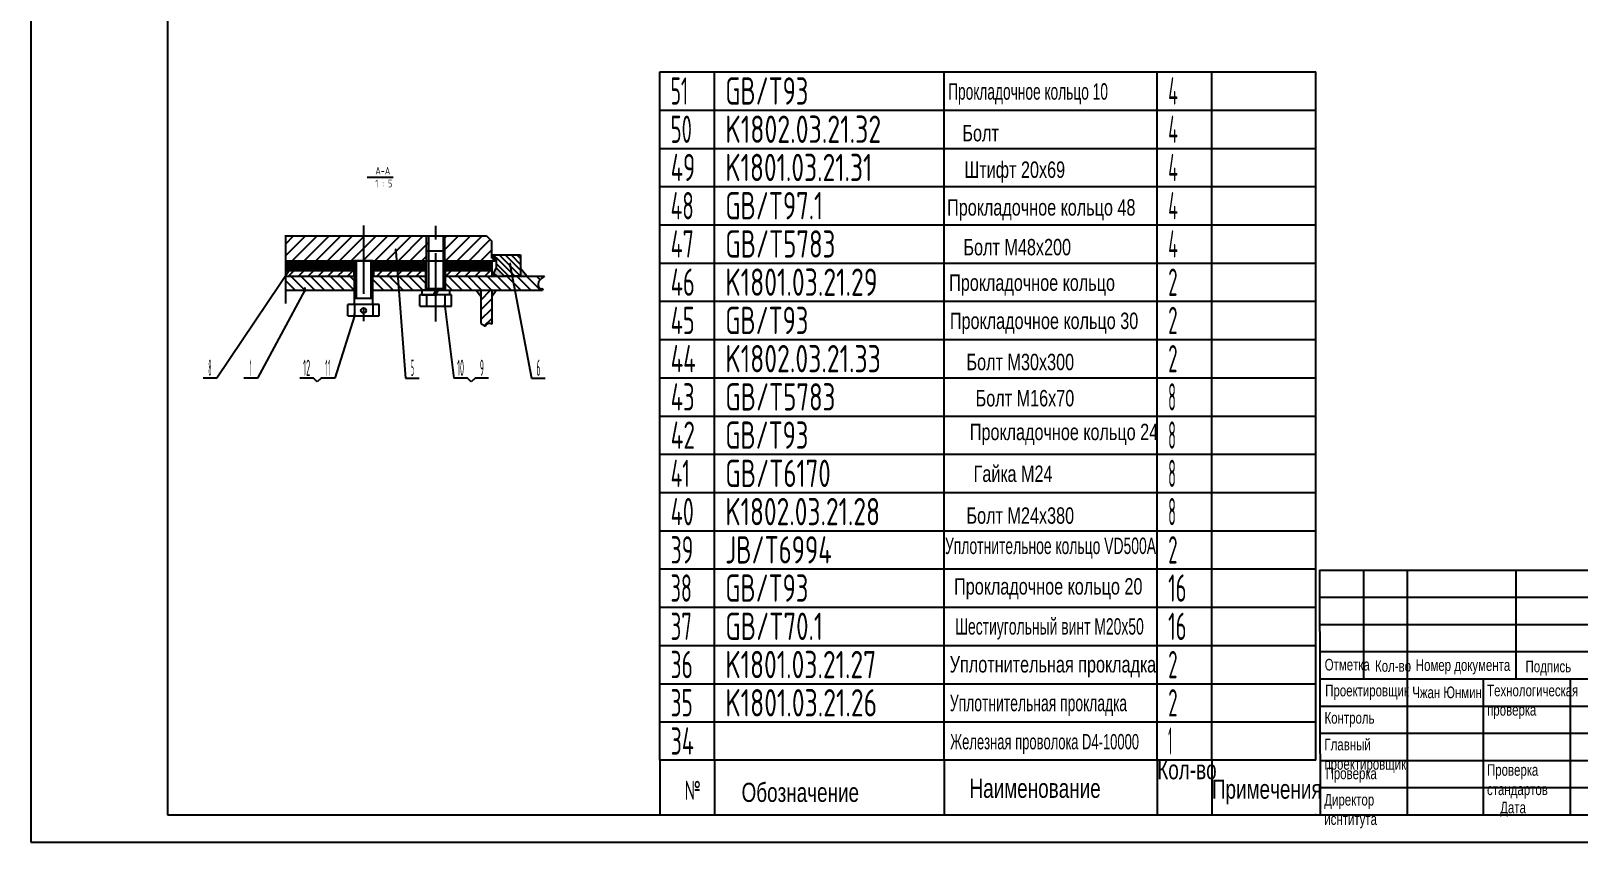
# Model space of a CAD drawing. Header units: millimetres. Extents: x 0 to 13784, y 0 to 7425.
# Drawn here: x 0 to 7074, y 0 to 3712 of the extents above; entities that cross this region are included whole.
import ezdxf
from ezdxf.enums import TextEntityAlignment as Align

# ---------------------------------------------------------------- set-up
doc = ezdxf.new("R2010")
doc.units = ezdxf.units.MM
doc.header["$LTSCALE"] = 250
doc.linetypes.add('F', pattern=[0.75, 0.5, -0.25])
doc.linetypes.add('G', pattern=[2, 1.25, -0.25, 0.25, -0.25])
for name, color, linetype in [('01', 7, 'Continuous'), ('02', 1, 'Continuous'), ('04', 2, 'F'), ('05', 142, 'G'), ('11', 3, 'Continuous'), ('THICK', 7, 'Continuous')]:
    doc.layers.add(name, color=color, linetype=linetype)
doc.styles.get("Standard").update_dxf_attribs({"font": 'isocp', "width": 0.707, "bigfont": 'intecad.shx'})
pattern_1 = [(45, (-9660.398, -705.173), (-22.45064, 22.45064), [])]

# ---------------------------------------------------------------- blocks, each defined once
blk = doc.blocks.new('*U36')
at = {"layer": '01'}
for p, q in [((-31.7, 10.5), (-31.7, 0)), ((0, 10.5), (-31.7, 10.5)), ((-31.7, 0), (0, 0)), ((0, 0), (-6.1, 10.5)), ((0, 10.5), (6.1, 0)), ((0, 10.5), (31.7, 10.5)), ((31.7, 0), (0, 0)), ((31.7, 10.5), (31.7, 0))]:
    blk.add_line(p, q, dxfattribs=at)
at = {"layer": '05'}
blk.add_line((0, 12.6), (0, -2.1), dxfattribs=at)
blk = doc.blocks.new('*U96')
at = {"layer": '01'}
for points in [[(25, 292), (25, 5)], [(25, 5), (415, 5)]]:
    blk.add_lwpolyline(points, dxfattribs=at)
at = {"layer": '02'}
for points in [[(0, 297), (0, 0)], [(0, 0), (420, 0)]]:
    blk.add_lwpolyline(points, dxfattribs=at)
blk = doc.blocks.new('*U134')
at = {"layer": '01'}
for p, q in [((0, -175), (0, 0)), ((3000, -175), (3000, 0))]:
    blk.add_line(p, q, dxfattribs=at)
at = {"layer": '02'}
for p, q in [((0, 0), (250, 0)), ((250, -175), (250, 0)), ((250, 0), (1300, 0)), ((1300, -175), (1300, 0)), ((1300, 0), (2275, 0)), ((2275, -175), (2275, 0)), ((2275, 0), (2525, 0)), ((2525, -175), (2525, 0)), ((2525, 0), (3000, 0))]:
    blk.add_line(p, q, dxfattribs=at)
blk = doc.blocks.new('*U135')
at = {"layer": '01'}
for p, q in [((0, -175), (0, 0)), ((3000, -175), (3000, 0))]:
    blk.add_line(p, q, dxfattribs=at)
at = {"layer": '02'}
for p, q in [((0, 0), (250, 0)), ((250, -175), (250, 0)), ((250, 0), (1300, 0)), ((1300, -175), (1300, 0)), ((1300, 0), (2275, 0)), ((2275, -175), (2275, 0)), ((2275, 0), (2525, 0)), ((2525, -175), (2525, 0)), ((2525, 0), (3000, 0))]:
    blk.add_line(p, q, dxfattribs=at)
blk = doc.blocks.new('*U136')
at = {"layer": '01'}
for p, q in [((0, -175), (0, 0)), ((3000, -175), (3000, 0))]:
    blk.add_line(p, q, dxfattribs=at)
at = {"layer": '02'}
for p, q in [((0, 0), (250, 0)), ((250, -175), (250, 0)), ((250, 0), (1300, 0)), ((1300, -175), (1300, 0)), ((1300, 0), (2275, 0)), ((2275, -175), (2275, 0)), ((2275, 0), (2525, 0)), ((2525, -175), (2525, 0)), ((2525, 0), (3000, 0))]:
    blk.add_line(p, q, dxfattribs=at)
blk = doc.blocks.new('*U137')
at = {"layer": '01'}
for p, q in [((0, -175), (0, 0)), ((3000, -175), (3000, 0))]:
    blk.add_line(p, q, dxfattribs=at)
at = {"layer": '02'}
for p, q in [((0, 0), (250, 0)), ((250, -175), (250, 0)), ((250, 0), (1300, 0)), ((1300, -175), (1300, 0)), ((1300, 0), (2275, 0)), ((2275, -175), (2275, 0)), ((2275, 0), (2525, 0)), ((2525, -175), (2525, 0)), ((2525, 0), (3000, 0))]:
    blk.add_line(p, q, dxfattribs=at)
blk = doc.blocks.new('*U138')
at = {"layer": '01'}
for p, q in [((0, -175), (0, 0)), ((3000, -175), (3000, 0))]:
    blk.add_line(p, q, dxfattribs=at)
at = {"layer": '02'}
for p, q in [((0, 0), (250, 0)), ((250, -175), (250, 0)), ((250, 0), (1300, 0)), ((1300, -175), (1300, 0)), ((1300, 0), (2275, 0)), ((2275, -175), (2275, 0)), ((2275, 0), (2525, 0)), ((2525, -175), (2525, 0)), ((2525, 0), (3000, 0))]:
    blk.add_line(p, q, dxfattribs=at)
blk = doc.blocks.new('*U139')
at = {"layer": '01'}
for p, q in [((0, -175), (0, 0)), ((3000, -175), (3000, 0))]:
    blk.add_line(p, q, dxfattribs=at)
at = {"layer": '02'}
for p, q in [((0, 0), (250, 0)), ((250, -175), (250, 0)), ((250, 0), (1300, 0)), ((1300, -175), (1300, 0)), ((1300, 0), (2275, 0)), ((2275, -175), (2275, 0)), ((2275, 0), (2525, 0)), ((2525, -175), (2525, 0)), ((2525, 0), (3000, 0))]:
    blk.add_line(p, q, dxfattribs=at)
blk = doc.blocks.new('*U140')
at = {"layer": '01'}
for p, q in [((0, -175), (0, 0)), ((3000, -175), (3000, 0))]:
    blk.add_line(p, q, dxfattribs=at)
at = {"layer": '02'}
for p, q in [((0, 0), (250, 0)), ((250, -175), (250, 0)), ((250, 0), (1300, 0)), ((1300, -175), (1300, 0)), ((1300, 0), (2275, 0)), ((2275, -175), (2275, 0)), ((2275, 0), (2525, 0)), ((2525, -175), (2525, 0)), ((2525, 0), (3000, 0))]:
    blk.add_line(p, q, dxfattribs=at)
blk = doc.blocks.new('*U141')
at = {"layer": '01'}
for p, q in [((0, -175), (0, 0)), ((3000, -175), (3000, 0))]:
    blk.add_line(p, q, dxfattribs=at)
at = {"layer": '02'}
for p, q in [((0, 0), (250, 0)), ((250, -175), (250, 0)), ((250, 0), (1300, 0)), ((1300, -175), (1300, 0)), ((1300, 0), (2275, 0)), ((2275, -175), (2275, 0)), ((2275, 0), (2525, 0)), ((2525, -175), (2525, 0)), ((2525, 0), (3000, 0))]:
    blk.add_line(p, q, dxfattribs=at)
blk = doc.blocks.new('*U142')
at = {"layer": '01'}
for p, q in [((0, -175), (0, 0)), ((3000, -175), (3000, 0))]:
    blk.add_line(p, q, dxfattribs=at)
at = {"layer": '02'}
for p, q in [((0, 0), (250, 0)), ((250, -175), (250, 0)), ((250, 0), (1300, 0)), ((1300, -175), (1300, 0)), ((1300, 0), (2275, 0)), ((2275, -175), (2275, 0)), ((2275, 0), (2525, 0)), ((2525, -175), (2525, 0)), ((2525, 0), (3000, 0))]:
    blk.add_line(p, q, dxfattribs=at)
blk = doc.blocks.new('*U143')
at = {"layer": '01'}
for p, q in [((0, -175), (0, 0)), ((3000, -175), (3000, 0))]:
    blk.add_line(p, q, dxfattribs=at)
at = {"layer": '02'}
for p, q in [((0, 0), (250, 0)), ((250, -175), (250, 0)), ((250, 0), (1300, 0)), ((1300, -175), (1300, 0)), ((1300, 0), (2275, 0)), ((2275, -175), (2275, 0)), ((2275, 0), (2525, 0)), ((2525, -175), (2525, 0)), ((2525, 0), (3000, 0))]:
    blk.add_line(p, q, dxfattribs=at)
blk = doc.blocks.new('*U144')
at = {"layer": '01'}
for p, q in [((0, -175), (0, 0)), ((3000, -175), (3000, 0))]:
    blk.add_line(p, q, dxfattribs=at)
at = {"layer": '02'}
for p, q in [((0, 0), (250, 0)), ((250, -175), (250, 0)), ((250, 0), (1300, 0)), ((1300, -175), (1300, 0)), ((1300, 0), (2275, 0)), ((2275, -175), (2275, 0)), ((2275, 0), (2525, 0)), ((2525, -175), (2525, 0)), ((2525, 0), (3000, 0))]:
    blk.add_line(p, q, dxfattribs=at)
blk = doc.blocks.new('*U145')
at = {"layer": '01'}
for p, q in [((0, -175), (0, 0)), ((3000, -175), (3000, 0))]:
    blk.add_line(p, q, dxfattribs=at)
at = {"layer": '02'}
for p, q in [((0, 0), (250, 0)), ((250, -175), (250, 0)), ((250, 0), (1300, 0)), ((1300, -175), (1300, 0)), ((1300, 0), (2275, 0)), ((2275, -175), (2275, 0)), ((2275, 0), (2525, 0)), ((2525, -175), (2525, 0)), ((2525, 0), (3000, 0))]:
    blk.add_line(p, q, dxfattribs=at)
blk = doc.blocks.new('*U146')
at = {"layer": '01'}
for p, q in [((0, -175), (0, 0)), ((3000, -175), (3000, 0))]:
    blk.add_line(p, q, dxfattribs=at)
at = {"layer": '02'}
for p, q in [((0, 0), (250, 0)), ((250, -175), (250, 0)), ((250, 0), (1300, 0)), ((1300, -175), (1300, 0)), ((1300, 0), (2275, 0)), ((2275, -175), (2275, 0)), ((2275, 0), (2525, 0)), ((2525, -175), (2525, 0)), ((2525, 0), (3000, 0))]:
    blk.add_line(p, q, dxfattribs=at)
blk = doc.blocks.new('*U147')
at = {"layer": '01'}
for p, q in [((0, -175), (0, 0)), ((3000, -175), (3000, 0))]:
    blk.add_line(p, q, dxfattribs=at)
at = {"layer": '02'}
for p, q in [((0, 0), (250, 0)), ((250, -175), (250, 0)), ((250, 0), (1300, 0)), ((1300, -175), (1300, 0)), ((1300, 0), (2275, 0)), ((2275, -175), (2275, 0)), ((2275, 0), (2525, 0)), ((2525, -175), (2525, 0)), ((2525, 0), (3000, 0))]:
    blk.add_line(p, q, dxfattribs=at)
blk = doc.blocks.new('*U148')
at = {"layer": '01'}
for p, q in [((0, -175), (0, 0)), ((3000, -175), (3000, 0))]:
    blk.add_line(p, q, dxfattribs=at)
at = {"layer": '02'}
for p, q in [((0, 0), (250, 0)), ((250, -175), (250, 0)), ((250, 0), (1300, 0)), ((1300, -175), (1300, 0)), ((1300, 0), (2275, 0)), ((2275, -175), (2275, 0)), ((2275, 0), (2525, 0)), ((2525, -175), (2525, 0)), ((2525, 0), (3000, 0))]:
    blk.add_line(p, q, dxfattribs=at)
blk = doc.blocks.new('*U149')
at = {"layer": '01'}
for p, q in [((0, -175), (0, 0)), ((3000, -175), (3000, 0))]:
    blk.add_line(p, q, dxfattribs=at)
at = {"layer": '02'}
for p, q in [((0, 0), (250, 0)), ((250, -175), (250, 0)), ((250, 0), (1300, 0)), ((1300, -175), (1300, 0)), ((1300, 0), (2275, 0)), ((2275, -175), (2275, 0)), ((2275, 0), (2525, 0)), ((2525, -175), (2525, 0)), ((2525, 0), (3000, 0))]:
    blk.add_line(p, q, dxfattribs=at)
blk = doc.blocks.new('*U150')
at = {"layer": '01'}
for p, q in [((0, -175), (0, 0)), ((3000, -175), (3000, 0))]:
    blk.add_line(p, q, dxfattribs=at)
at = {"layer": '02'}
for p, q in [((0, 0), (250, 0)), ((250, -175), (250, 0)), ((250, 0), (1300, 0)), ((1300, -175), (1300, 0)), ((1300, 0), (2275, 0)), ((2275, -175), (2275, 0)), ((2275, 0), (2525, 0)), ((2525, -175), (2525, 0)), ((2525, 0), (3000, 0))]:
    blk.add_line(p, q, dxfattribs=at)
blk = doc.blocks.new('*U151')
at = {"layer": '01'}
for p, q in [((0, -175), (0, 0)), ((0, 0), (250, 0)), ((250, 0), (1300, 0)), ((1300, 0), (2275, 0)), ((2275, 0), (2525, 0)), ((2525, 0), (3000, 0)), ((3000, -175), (3000, 0))]:
    blk.add_line(p, q, dxfattribs=at)
at = {"layer": '02'}
for p, q in [((250, -175), (250, 0)), ((1300, -175), (1300, 0)), ((2275, -175), (2275, 0)), ((2525, -175), (2525, 0))]:
    blk.add_line(p, q, dxfattribs=at)

msp = doc.modelspace()

# ---------------------------------------------------------------- hatches: boundary and pattern name
at = {"layer": '01'}
h = msp.add_hatch(color=256, dxfattribs=at)
h.paths.add_polyline_path([(2130.52, 2589.7), (2164.87, 2589.7), (2126.87, 2627.7), (2114.07, 2603.38)])
h.paths.add_polyline_path([(2269.3, 2589.7), (2238.87, 2626.51), (2238.87, 2589.7)])
msp.add_hatch(color=256, dxfattribs=at).paths.add_polyline_path([(2106.87, 2609.37), (2106.87, 2589.7), (2130.52, 2589.7)])
at = {"layer": '01', "linetype": 'Continuous'}
h = msp.add_hatch(color=7, dxfattribs=at)
h.paths.add_polyline_path([(2106.87, 2525.7), (2106.87, 2497.67), (2127.07, 2525.7)])
h.paths.add_polyline_path([(2056.87, 2497.67), (2056.87, 2525.7), (2034.47, 2525.7)])
at = {"layer": '02'}
h = msp.add_hatch(dxfattribs=at)
h.set_pattern_fill('LINE', color=256, scale=12, angle=45, style=0)
h.set_pattern_definition([(45, (-9660.398, -705.173), (-26.94077, 26.94077), [])])
h.paths.add_polyline_path([(1808.82, 2660.7), (1808.82, 2704.7), (1808.82, 2774.7), (1520.82, 2774.7), (1520.82, 2660.7), (1562.82, 2660.7)])
h.paths.add_polyline_path([(2120.87, 2660.7), (2126.87, 2666.7), (2126.87, 2672.7), (2106.87, 2672.7), (2106.87, 2750.7), (2082.87, 2774.7), (1892.82, 2774.7), (1892.82, 2704.7), (1892.82, 2660.7)])
h.paths.add_polyline_path([(1520.82, 2660.7), (1520.82, 2774.7), (1164.82, 2774.7), (1164.82, 2660.7)])
h.paths.add_polyline_path([(1817.22, 2774.7), (1808.82, 2774.7), (1808.82, 2704.7), (1817.22, 2704.7)])
h.paths.add_polyline_path([(1892.82, 2774.7), (1884.42, 2774.7), (1884.42, 2704.7), (1892.82, 2704.7)])
h = msp.add_hatch(dxfattribs=at)
h.set_pattern_fill('LINE', color=256, scale=6, angle=135, style=0)
h.set_pattern_definition([(135, (-9660.398, -705.173), (-13.470384, -13.470384), [])])
h.paths.add_polyline_path([(2238.87, 2687.7), (2110.87, 2687.7), (2110.87, 2675.7), (2126.87, 2675.7), (2126.87, 2627.7), (2164.87, 2589.7), (2238.87, 2589.7)])
h = msp.add_hatch(dxfattribs=at)
h.set_pattern_fill('LINE', color=256, scale=10, angle=45, style=0)
h.set_pattern_definition(pattern_1)
h.paths.add_polyline_path([(1164.82, 2615.7), (1164.82, 2589.7), (1475.82, 2589.7), (1475.82, 2615.7)])
h.paths.add_polyline_path([(1565.82, 2615.7), (1565.82, 2589.7), (1805.82, 2589.7), (1805.82, 2615.7)])
h.paths.add_polyline_path([(2106.87, 2589.7), (2106.87, 2615.7), (1895.82, 2615.7), (1895.82, 2589.7)])
h = msp.add_hatch(dxfattribs=at)
h.set_pattern_fill('LINE', color=256, scale=10, angle=135, style=0)
h.set_pattern_definition([(135, (-9660.398, -705.173), (-22.45064, -22.45064), [])])
h.paths.add_polyline_path([(1478.82, 2525.7), (1478.82, 2589.7), (1164.82, 2589.7), (1164.82, 2525.7)])
h.paths.add_polyline_path([(1562.82, 2589.7), (1562.82, 2525.7), (1805.82, 2525.7), (1805.82, 2589.7)])
edge = h.paths.add_edge_path()
edge.add_line((1895.82, 2589.7), (1895.82, 2525.7))
edge.add_line((1895.82, 2525.7), (2339.12, 2525.7))
edge.add_spline(control_points=[(2339.12, 2525.7), (2339.84, 2528.81), (2341.05, 2533.98), (2327.04, 2530.54), (2308.89, 2561.28), (2332.28, 2578.08), (2348.45, 2589.7)], knot_values=[0, 0, 0, 0, 7.0234337, 11.6927242, 33.9866664, 84.0230225, 84.0230225, 84.0230225, 84.0230225], degree=3, periodic=0)
edge.add_line((2348.45, 2589.7), (1895.82, 2589.7))
h = msp.add_hatch(dxfattribs=at)
h.set_pattern_fill('LINE', color=256, scale=10, angle=45, style=0)
h.set_pattern_definition(pattern_1)
edge = h.paths.add_edge_path()
edge.add_line((2106.87, 2525.7), (2056.87, 2525.7))
edge.add_line((2056.87, 2525.7), (2056.87, 2376.84))
edge.add_spline(control_points=[(2056.87, 2376.84), (2063.89, 2368.25), (2074.69, 2355.02), (2084.11, 2371.21), (2094.9, 2377.61), (2102.15, 2373.63), (2106.87, 2371.04)], knot_values=[0, 0, 0, 0, 24.5478076, 37.7983033, 45.6263232, 60.2696368, 60.2696368, 60.2696368, 60.2696368], degree=3, periodic=0)
edge.add_line((2106.87, 2371.04), (2106.87, 2525.7))

# ---------------------------------------------------------------- linework, layer by layer
at = {"layer": '01'}
for p, q in [((1537.04, 3042.61), (1656.36, 3042.61)), ((2082.87, 2774.7), (2106.87, 2750.7)), ((2106.87, 2672.7), (2106.87, 2750.7)), ((2126.87, 2627.7), (2106.87, 2589.7)), ((2110.87, 2687.7), (2238.87, 2687.7)), ((2110.87, 2687.7), (2110.87, 2675.7)), ((2110.87, 2675.7), (2126.87, 2675.7)), ((2120.87, 2660.7), (2126.87, 2666.7)), ((2126.87, 2675.7), (2126.87, 2627.7)), ((2126.87, 2666.7), (2126.87, 2672.7)), ((2164.87, 2589.7), (2126.87, 2627.7)), ((2238.87, 2687.7), (2238.87, 2589.7)), ((2238.87, 2626.51), (2269.3, 2589.7)), ((2106.87, 2609.37), (2130.52, 2589.7)), ((2238.87, 2589.7), (2164.87, 2589.7)), ((1808.82, 2504.7), (1808.82, 2452.7)), ((1892.82, 2504.7), (1892.82, 2452.7)), ((1478.82, 2460.7), (1478.82, 2408.7)), ((1562.82, 2460.7), (1562.82, 2408.7)), ((5875, 375), (2875, 375)), ((2875, 375), (2875, 125)), ((3125, 375), (3125, 125)), ((4175, 375), (4175, 125)), ((5150, 375), (5150, 125)), ((5400, 375), (5400, 125))]:
    msp.add_line(p, q, dxfattribs=at)
at = {"layer": '01', "color": 7, "linetype": 'Continuous'}
for p, q in [((1164.82, 2774.7), (2082.87, 2774.7)), ((1817.22, 2774.7), (1817.22, 2704.7)), ((1884.42, 2774.7), (1884.42, 2704.7)), ((1808.82, 2525.7), (1808.82, 2704.7)), ((1892.82, 2704.7), (1808.82, 2704.7)), ((1892.82, 2525.7), (1892.82, 2704.7)), ((1164.82, 2660.7), (1850.82, 2660.7)), ((1164.82, 2655.7), (1475.82, 2655.7)), ((1164.82, 2650.7), (1475.82, 2650.7)), ((1164.82, 2645.7), (1475.82, 2645.7)), ((1164.82, 2640.7), (1475.82, 2640.7)), ((1164.82, 2635.7), (1475.82, 2635.7)), ((1164.82, 2630.7), (1475.82, 2630.7)), ((1164.82, 2625.7), (1475.82, 2625.7)), ((1164.82, 2620.7), (1475.82, 2620.7)), ((1475.82, 2660.7), (1475.82, 2589.7)), ((1562.82, 2660.7), (1478.82, 2660.7)), ((1478.82, 2525.7), (1478.82, 2660.7)), ((1562.82, 2525.7), (1562.82, 2660.7)), ((1565.82, 2660.7), (1565.82, 2589.7)), ((1565.82, 2655.7), (1805.82, 2655.7)), ((1565.82, 2650.7), (1805.82, 2650.7)), ((1565.82, 2645.7), (1805.82, 2645.7)), ((1565.82, 2640.7), (1805.82, 2640.7)), ((1565.82, 2635.7), (1805.82, 2635.7)), ((1565.82, 2630.7), (1805.82, 2630.7)), ((1565.82, 2625.7), (1805.82, 2625.7)), ((1565.82, 2620.7), (1805.82, 2620.7)), ((1805.82, 2525.7), (1805.82, 2660.7)), ((1850.82, 2660.7), (2120.87, 2660.7)), ((1895.82, 2525.7), (1895.82, 2660.7)), ((1895.82, 2655.7), (2106.87, 2655.7)), ((1895.82, 2650.7), (2106.87, 2650.7)), ((1895.82, 2645.7), (2106.87, 2645.7)), ((1895.82, 2640.7), (2106.87, 2640.7)), ((1895.82, 2635.7), (2106.87, 2635.7)), ((1895.82, 2630.7), (2106.87, 2630.7)), ((1895.82, 2625.7), (2106.87, 2625.7)), ((1895.82, 2620.7), (2106.87, 2620.7)), ((2106.87, 2672.7), (2126.87, 2672.7)), ((2106.87, 2660.7), (2106.87, 2589.7)), ((1164.82, 2615.7), (1475.82, 2615.7)), ((1164.82, 2589.7), (1478.82, 2589.7)), ((1562.82, 2589.7), (1808.82, 2589.7)), ((1565.82, 2615.7), (1805.82, 2615.7)), ((1892.82, 2589.7), (2348.45, 2589.7)), ((1895.82, 2615.7), (2106.87, 2615.7)), ((1164.82, 2525.7), (1478.82, 2525.7)), ((1478.82, 2460.7), (1478.82, 2525.7)), ((1562.82, 2487.7), (1478.82, 2487.7)), ((1562.82, 2460.7), (1562.82, 2525.7)), ((1562.82, 2525.7), (2339.12, 2525.7)), ((1922.84, 2504.7), (1778.8, 2504.7)), ((1778.8, 2452.7), (1778.8, 2504.7)), ((1892.82, 2531.7), (1808.82, 2531.7)), ((1922.84, 2452.7), (1922.84, 2504.7)), ((2056.87, 2497.67), (2034.47, 2525.7)), ((2056.87, 2525.7), (2056.87, 2376.84)), ((2106.87, 2525.7), (2106.87, 2371.04)), ((2106.87, 2497.67), (2127.07, 2525.7)), ((1592.84, 2460.7), (1448.8, 2460.7)), ((1448.8, 2408.7), (1448.8, 2460.7)), ((1448.8, 2408.7), (1592.84, 2408.7)), ((1592.84, 2408.7), (1592.84, 2460.7)), ((1778.8, 2452.7), (1922.84, 2452.7))]:
    msp.add_line(p, q, dxfattribs=at)
msp.add_circle((1520.82, 2432.79), 12, dxfattribs=at)
at = {"layer": '01'}
msp.add_point((5875, 125), dxfattribs=at)
at = {"layer": '02', "color": 1, "linetype": 'Continuous'}
for p, q in [((1808.82, 2704.7), (1808.82, 2774.7)), ((1892.82, 2704.7), (1892.82, 2774.7)), ((1817.22, 2704.7), (1817.22, 2531.7)), ((1884.42, 2704.7), (1884.42, 2531.7)), ((1487.22, 2660.7), (1487.22, 2487.7)), ((1554.42, 2660.7), (1554.42, 2487.7))]:
    msp.add_line(p, q, dxfattribs=at)
at = {"layer": '02'}
for p, q in [((1667.72, 2702.36), (1713.38, 2123.63)), ((1198.15, 2640.7), (849.25, 2123.63)), ((2191.1, 2637.93), (2289.45, 2123.63)), ((1252.63, 2525.7), (1035.66, 2123.63)), ((1478.82, 2408.7), (1388.9, 2123.63)), ((1892.82, 2452.7), (1933.49, 2123.63)), ((849.25, 2123.63), (787.25, 2123.63)), ((1035.66, 2123.63), (973.66, 2123.63)), ((1291.54, 2123.63), (1229.54, 2123.63)), ((1309.22, 2105.95), (1291.54, 2123.63)), ((1326.9, 2123.63), (1309.22, 2105.95)), ((1388.9, 2123.63), (1326.9, 2123.63)), ((1713.38, 2123.63), (1775.38, 2123.63)), ((1995.49, 2123.63), (1933.49, 2123.63)), ((2013.16, 2105.95), (1995.49, 2123.63)), ((2030.84, 2123.63), (2013.16, 2105.95)), ((2092.84, 2123.63), (2030.84, 2123.63)), ((2289.45, 2123.63), (2351.45, 2123.63))]:
    msp.add_line(p, q, dxfattribs=at)
for points in [[(2348.45, 2589.7), (2319.27, 2549.06), (2334.45, 2532.73), (2339.12, 2532.73), (2339.12, 2525.7)], [(2056.87, 2376.84), (2076.65, 2362.3), (2086.02, 2371.67), (2092.9, 2375.42), (2106.87, 2371.04)]]:
    msp.add_spline(points, degree=3, dxfattribs=at)
at = {"layer": '05', "color": 142, "linetype": 'G'}
msp.add_line((1164.82, 2464.53), (1164.82, 2817.77), dxfattribs=at)
at = {"layer": '05'}
for p, q in [((1520.82, 2822.3), (1520.82, 2364.94)), ((1850.82, 2383.32), (1850.82, 2829.33))]:
    msp.add_line(p, q, dxfattribs=at)
at = {"layer": 'THICK'}
for p, q in [((5891.9, 1244.93), (5895.3, 125)), ((5891.9, 1244.93), (10375, 1244.93)), ((6094.33, 1244.39), (6094.33, 1244.93)), ((6094.39, 747.18), (6094.39, 1244.93)), ((6293.49, 125), (6293.49, 1244.93)), ((6791.24, 747.18), (6791.24, 1244.93)), ((5895.3, 871.62), (7388.53, 871.62)), ((5895.3, 747.18), (7388.53, 747.18)), ((6641.91, 125), (6641.91, 747.18)), ((7040.11, 125), (7040.11, 747.18)), ((5895.3, 125), (10375, 125))]:
    msp.add_line(p, q, dxfattribs=at)
at = {"layer": 'THICK', "color": 3}
for p, q in [((5895.3, 1120.49), (7388.53, 1120.49)), ((5895.3, 996.05), (7388.53, 996.05)), ((5895.3, 622.74), (7388.53, 622.74)), ((5895.3, 498.31), (7388.53, 498.31)), ((5895.3, 373.87), (7388.53, 373.87)), ((5895.3, 249.44), (7388.53, 249.44))]:
    msp.add_line(p, q, dxfattribs=at)
for p in [(5895.3, 249.44), (5895.3, 125)]:
    msp.add_point(p, dxfattribs=at)

# ---------------------------------------------------------------- block references
at = {"layer": '01', "xscale": 25, "yscale": 25, "zscale": 25}
msp.add_blockref('*U96', (0, 0), dxfattribs=at)
at = {"layer": '01'}
for name, p in [('*U151', (2875, 3525)), ('*U150', (2875, 3350)), ('*U149', (2875, 3175)), ('*U148', (2875, 3000)), ('*U147', (2875, 2825)), ('*U146', (2875, 2650)), ('*U145', (2875, 2475)), ('*U144', (2875, 2300)), ('*U143', (2875, 2125)), ('*U142', (2875, 1950)), ('*U141', (2875, 1775)), ('*U140', (2875, 1600)), ('*U139', (2875, 1425)), ('*U138', (2875, 1250)), ('*U137', (2875, 1075)), ('*U136', (2875, 900)), ('*U135', (2875, 725)), ('*U134', (2875, 550))]:
    msp.add_blockref(name, p, dxfattribs=at)
at = {"layer": '04', "extrusion": (0, 0, -1), "xscale": 2, "yscale": 2, "zscale": -2}
msp.add_blockref('*U36', (-1850.82, 2504.7), dxfattribs=at)

# ---------------------------------------------------------------- texts
at = {"layer": '01', "attachment_point": 1}
for s, insert, char_height in [('{\\fArial|b0|i0|c204|p34;\\W0.6;\\C3;Прокладочное кольцо 10}', (4193.77, 3472.87), 75), ('{\\fArial|b0|i0|c204|p34;\\C3;Болт}', (4258.91, 3282.25), 75), ('{\\fArial|b0|i0|c204|p34;\\C3;Штифт 20х69}', (4268.22, 3114.89), 75), ('{\\fArial|b0|i0|c204|p34;\\C3;Прокладочное кольцо 48}', (4189.14, 2942.3), 75), ('{\\fArial|b0|i0|c204|p34;\\C3;Болт М48х200}', (4263.6, 2760.52), 75), ('{\\fArial|b0|i0|c204|p34;\\C3;Прокладочное кольцо}', (4198.46, 2597.8), 75), ('{\\fArial|b0|i0|c204|p34;\\C3;Прокладочное кольцо 30}', (4201.85, 2423.16), 75), ('{\\fArial|b0|i0|c204|p34;\\C3;Болт М30х300}', (4277.63, 2234.76), 75), ('{\\fArial|b0|i0|c204|p34;\\C3;Болт М16х70}', (4319.43, 2069.13), 75), ('{\\fArial|b0|i0|c204|p34;\\C3;Прокладочное кольцо 24}', (4292.98, 1914.62), 75), ('{\\fArial|b0|i0|c204|p34;\\C3;Гайка М24}', (4310.2, 1723.36), 75), ('{\\fArial|b0|i0|c204|p34;\\C3;Болт М24х380}', (4277.59, 1531.91), 75), ('{\\fArial|b0|i0|c204|p34;\\W0.607;\\C3;Уплотнительное кольцо \\fArial|b0|i0|c0|p34;VD500A}', (4179.35, 1393.42), 75), ('{\\fArial|b0|i0|c204|p34;\\C3;Прокладочное кольцо 20}', (4221.08, 1207.88), 75), ('{\\fArial|b0|i0|c204|p34;\\W0.607;\\C3;Шестиугольный винт М20х50}', (4226.39, 1024.55), 75), ('{\\fArial|b0|i0|c204|p34;\\C3;Уплотнительная прокладка}', (4201.15, 851.16), 75), ('{\\fArial|b0|i0|c204|p34;Отметка}', (5915.62, 838.46), 53.0659), ('{\\fArial|b0|i0|c204|p34;Кол-во}', (6145.75, 832.36), 53.0659), ('{\\fArial|b0|i0|c204|p34;Номер документа}', (6332.16, 836.44), 53.0659), ('{\\fArial|b0|i0|c204|p34;Подпись}', (6834.1, 830.32), 53.0659), ('{\\fArial|b0|i0|c204|p34;Проектировщик}', (5917.95, 719.93), 53.0659), ('{\\fArial|b0|i0|c204|p34;\\C3;Чжан Юнмин}', (6315.87, 711.77), 53.0659), ('{\\fArial|b0|i0|c204|p34;Технологическая\\Pпроверка}', (6658.22, 720.33), 53.0659), ('{\\fArial|b0|i0|c204|p34;\\W0.607;\\C3;Уплотнительная прокладка}', (4201.46, 674), 75), ('{\\fArial|b0|i0|c204|p34;Контроль}', (5914.91, 594.93), 53.0659), ('{\\fArial|b0|i0|c204|p34;\\W0.607;\\C3;Железная проволока \\fArial|b0|i0|c0|p34;D4-10000}', (4203.12, 494.55), 70), ('{\\fArial|b0|i0|c204|p34;Главный\\Pпроектировщик}', (5914.44, 472.79), 53.0659), ('{\\fArial|b0|i0|c204|p34;Кол-во}', (5150, 375), 87.5), ('{\\fArial|b0|i0|c204|p34;Проверка\\Pстандартов}', (6657.71, 356.58), 53.0659), ('{\\fArial|b0|i0|c204|p34;Наименование}', (4291.53, 289.99), 87.5), ('{\\fArial|b0|i0|c204|p34;Проверка}', (5919.62, 340.82), 53.0659), ('{\\Fisocp,intecad|c204;№}', (2988.66, 280.69), 87.5), ('{\\fArial|b0|i0|c204|p34;Обозначение}', (3249.23, 271.39), 87.5), ('{\\fArial|b0|i0|c204|p34;Директор\\Pиснтитута}', (5913.62, 220.25), 53.0659), ('{\\fArial|b0|i0|c204|p34;Дата}', (6718, 184.78), 53.0659)]:
    msp.add_mtext(s, dxfattribs=dict(at, insert=insert, char_height=char_height))
at = {"layer": '01', "insert": (5400, 286.01), "char_height": 87.5, "width": 11.5864, "attachment_point": 1}
msp.add_mtext('{\\fArial|b0|i0|c204|p34;Примечения}', dxfattribs=at)
at = {"layer": '02', "width": 0.605172}
for p, p2 in [((1661.72, 2692.36), (1673.72, 2692.36)), ((1192.15, 2630.7), (1204.15, 2630.7)), ((2185.1, 2627.93), (2197.1, 2627.93)), ((1246.63, 2515.7), (1258.63, 2515.7)), ((1472.82, 2398.7), (1484.82, 2398.7)), ((1886.82, 2442.7), (1898.82, 2442.7))]:
    msp.add_text('●', height=20, dxfattribs=at).set_placement(p, p2, align=Align.FIT)
at = {"layer": '11'}
for s, height, width, p, p2 in [('51', 125, 0.606, (2925, 3375), (3004.54, 3375)), ('GB/T93', 125, 0.691199, (3175, 3375), (3554.72, 3375)), ('4', 125, 0.543846, (5200, 3375), (5244.19, 3375)), ('50', 125, 0.622213, (2925, 3200), (3022.28, 3200)), ('K1802.03.21.32', 125, 0.694091, (3175, 3200), (3887.75, 3200)), ('4', 125, 0.543846, (5200, 3200), (5244.19, 3200)), ('49', 125, 0.632401, (2925, 3025), (3037.38, 3025)), ('K1801.03.21.31', 125, 0.693325, (3175, 3025), (3847.09, 3025)), ('4', 125, 0.543846, (5200, 3025), (5244.19, 3025)), ('48', 125, 0.628444, (2925, 2850), (3031.05, 2850)), ('GB/T97.1', 125, 0.693525, (3175, 2850), (3621.76, 2850)), ('4', 125, 0.543846, (5200, 2850), (5244.19, 2850)), ('47', 125, 0.628444, (2925, 2675), (3031.05, 2675)), ('GB/T5783', 125, 0.695009, (3175, 2675), (3678.14, 2675)), ('4', 125, 0.543846, (5200, 2675), (5244.19, 2675)), ('46', 125, 0.631229, (2925, 2500), (3035.43, 2500)), ('K1801.03.21.29', 125, 0.693788, (3175, 2500), (3871.09, 2500)), ('2', 125, 0.562593, (5200, 2500), (5242.9, 2500)), ('45', 125, 0.630783, (2925, 2325), (3034.71, 2325)), ('GB/T93', 125, 0.691199, (3175, 2325), (3554.72, 2325)), ('2', 125, 0.562593, (5200, 2325), (5242.9, 2325)), ('44', 125, 0.633862, (2925, 2150), (3039.89, 2150)), ('K1802.03.21.33', 125, 0.694061, (3175, 2150), (3886.1, 2150)), ('2', 125, 0.562593, (5200, 2150), (5242.9, 2150)), ('8', 74.25, 0.342788, (811.25, 2133.63), (825.25, 2133.63)), ('1', 74.25, 0.269333, (1001.16, 2133.63), (1008.16, 2133.63)), ('12', 74.246, 0.407643, (1243.74, 2133.63), (1277.34, 2133.63)), ('11', 74.246, 0.388157, (1345.65, 2133.63), (1370.15, 2133.63)), ('5', 74.25, 0.351791, (1736.66, 2133.63), (1752.11, 2133.63)), ('10', 74.246, 0.40405, (1948.72, 2133.63), (1980.25, 2133.63)), ('9', 74.25, 0.386352, (2052.93, 2133.63), (2070.76, 2133.63)), ('6', 74.25, 0.400463, (2311.54, 2133.63), (2329.36, 2133.63)), ('43', 125, 0.630783, (2925, 1975), (3034.71, 1975)), ('GB/T5783', 125, 0.695009, (3175, 1975), (3678.14, 1975)), ('8', 125, 0.514182, (5200, 1975), (5235.35, 1975)), ('42', 125, 0.63179, (2925, 1800), (3036.36, 1800)), ('GB/T93', 125, 0.691199, (3175, 1800), (3554.72, 1800)), ('8', 125, 0.514182, (5200, 1800), (5235.35, 1800)), ('41', 125, 0.614783, (2925, 1625), (3013.38, 1625)), ('GB/T6170', 125, 0.694489, (3175, 1625), (3656.87, 1625)), ('8', 125, 0.514182, (5200, 1625), (5235.35, 1625)), ('40', 125, 0.62849, (2925, 1450), (3031.12, 1450)), ('K1802.03.21.28', 125, 0.693996, (3175, 1450), (3882.44, 1450)), ('8', 125, 0.514182, (5200, 1450), (5235.35, 1450)), ('39', 125, 0.626756, (2925, 1275), (3028.54, 1275)), ('JB/T6994', 125, 0.688253, (3175, 1275), (3661.68, 1275)), ('2', 125, 0.562593, (5200, 1275), (5242.9, 1275)), ('38', 125, 0.62216, (2925, 1100), (3022.21, 1100)), ('GB/T93', 125, 0.691199, (3175, 1100), (3554.72, 1100)), ('16', 125, 0.610556, (5200, 1100), (5283.92, 1100)), ('37', 125, 0.62216, (2925, 925), (3022.21, 925)), ('GB/T70.1', 125, 0.693516, (3175, 925), (3621.45, 925)), ('16', 125, 0.610556, (5200, 925), (5283.92, 925)), ('36', 125, 0.625398, (2925, 750), (3026.6, 750)), ('K1801.03.21.27', 125, 0.693669, (3175, 750), (3864.77, 750)), ('2', 125, 0.562593, (5200, 750), (5242.9, 750)), ('35', 125, 0.624881, (2925, 575), (3025.87, 575)), ('K1801.03.21.26', 125, 0.693751, (3175, 575), (3869.15, 575)), ('2', 125, 0.562593, (5200, 575), (5242.9, 575)), ('34', 125, 0.628444, (2925, 400), (3031.05, 400)), ('1', 125, 0.404, (5200, 400), (5217.68, 400))]:
    msp.add_text(s, height=height, dxfattribs=dict(at, width=width)).set_placement(p, p2, align=Align.FIT)
at = {"layer": '11', "insert": (1574.77, 3090.22), "char_height": 35, "width": 534.066, "attachment_point": 1}
msp.add_mtext('A-A\\P1 : 5', dxfattribs=at)

doc.saveas('drawing.dxf')
